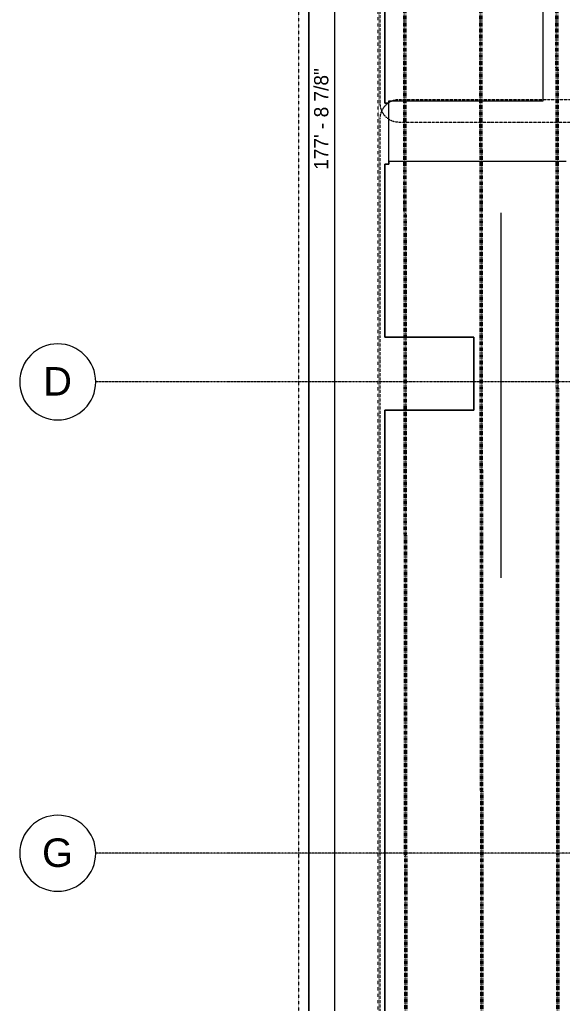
# Model space of a CAD drawing. Header units: inches. Extents: x -4294 to -464, y 9706 to 12475.
# Drawn here: x -4292 to -3864, y 10349 to 11125 of the extents above; entities that cross this region are included whole.
import ezdxf

# ---------------------------------------------------------------- set-up
doc = ezdxf.new("R2010")
doc.units = ezdxf.units.IN
doc.header["$MEASUREMENT"] = 0
for name, pattern in [('Aligning Line 1_8_', [0.25, 0.125, -0.125]), ('Dash Dot 3_16_', [0.3125, 0.1875, -0.0625, 0, -0.0625]), ('Double Dash 3_8_', [1, 0.375, -0.125, 0.125, -0.125, 0.125, -0.125]), ('Grid Line 1_2_', [0.875, 0.5, -0.125, 0.125, -0.125])]:
    doc.linetypes.add(name, pattern=pattern)
for name, color, linetype, lineweight in [('0-1', 7, 'Continuous', 5), ('0-3', 147, 'Aligning Line 1_8_', 9), ('0-4', 165, 'Continuous', 5), ('A-ANNO-DIMS', 211, 'Continuous', 9), ('A-ANNO-DIMS-120', 211, 'Continuous', 9), ('A-ANNO-SYMB-1', 150, 'Dash Dot 3_16_', 9), ('A-DETL-THIN', 151, 'Continuous', 9), ('C-PROP-LINE-1', 250, 'Double Dash 3_8_', 50), ('C-TOPO', 7, 'Continuous', 9), ('G-ANNO-SYMB', 111, 'Aligning Line 1_8_', 9), ('G-ANNO-SYMB-1', 147, 'Aligning Line 1_8_', 9), ('S-GRID-1', 1, 'Grid Line 1_2_', 9), ('S-GRID-IDEN', 1, 'Continuous', 9), ('S-GRID-IDEN-1', 147, 'Continuous', 9)]:
    doc.layers.add(name, color=color, linetype=linetype, lineweight=lineweight)
doc.styles.add('Arial', font='arial.ttf', dxfattribs={"height": 22.5})
doc.styles.add('Century Gothic', font='ufonts.com_century-gothic.ttf', dxfattribs={"height": 11.25})
doc.dimstyles.new('OD__1_8__Tol__', dxfattribs={"dimscale": 12, "dimtxt": 11.746893, "dimasz": 1.25, "dimexe": 0.9375, "dimexo": 0.625, "dimgap": 0.15625, "dimtad": 1, "dimdec": 3, "dimrnd": 0.125, "dimzin": 3, "dimdsep": 46, "dimlunit": 4, "dimtxsty": 'Century Gothic', "dimblk1": 'OBLIQUE', "dimblk2": 'OBLIQUE', "dimsah": 1, "dimcen": 0.09, "dimdle": 0.9375, "dimazin": 0, "dimtfac": 1, "dimtdec": 4, "dimtix": 1, "dimtmove": 0, "dimatfit": 3, "dimfxl": 1, "dimtvp": 1, "dimtfill": 1, "dimfrac": 2, "dimtolj": 1, "dimtzin": 0, "dimarcsym": 2})

# ---------------------------------------------------------------- blocks, each defined once
blk = doc.blocks.new('CTR - 1st Phase - Unit Layouts_rvt-1-FLOOR PLAN - 2ND FLOOR')
at = {"layer": 'G-ANNO-SYMB-1'}
blk.add_line((-4009.53, 9846.28), (-4009.53, 12240.75), dxfattribs=at)
blk = doc.blocks.new('CTR  - Topography_rvt-1-FLOOR PLAN - 2ND FLOOR')
at = {"layer": 'C-TOPO'}
for p, q in [((-4064.23, 11124.4), (-4064.23, 11245.43)), ((-4064.23, 11245.43), (-4064.23, 11124.4)), ((-4004.23, 11242.03), (-4004.23, 11104.3)), ((-4004.23, 11104.3), (-4004.23, 11242.03)), ((-3879.22, 11085.01), (-3879.22, 11136.54)), ((-4064.23, 11108.97), (-4064.23, 11124.4)), ((-4064.23, 11124.4), (-4064.23, 11108.97)), ((-4064.23, 11065.89), (-4064.23, 11108.97)), ((-4064.23, 11108.97), (-4064.23, 11065.89)), ((-4004.23, 11104.3), (-4004.23, 11101.07)), ((-4004.23, 11101.07), (-4004.23, 11104.3)), ((-4004.23, 11101.07), (-4004.23, 11092.08)), ((-4004.23, 11092.08), (-4004.23, 11101.07)), ((-4004.23, 11092.08), (-4004.23, 11059.11)), ((-4004.23, 11059.11), (-4004.23, 11092.08)), ((-3879.22, 11067.92), (-3879.22, 11085.01)), ((-4064.23, 10832.08), (-4064.23, 11065.89)), ((-4064.23, 11065.89), (-4064.23, 10832.08)), ((-3879.22, 11061.11), (-3879.22, 11067.92)), ((-4004.23, 11059.11), (-4001.12, 11059.11)), ((-4001.12, 11059.11), (-4004.23, 11059.11)), ((-4001.12, 11059.11), (-4001.12, 11061.11)), ((-4001.12, 11061.11), (-3981.37, 11061.11)), ((-4001.12, 11011.11), (-4001.12, 11059.11)), ((-3981.37, 11061.11), (-3938.08, 11061.11)), ((-3938.08, 11061.11), (-3936.59, 11061.11)), ((-3936.59, 11061.11), (-3885.92, 11061.11)), ((-3885.92, 11061.11), (-3879.22, 11061.11)), ((-4001.12, 11011.11), (-4004.23, 11011.11)), ((-4004.23, 11011.11), (-4004.23, 10874.59)), ((-4004.23, 10874.59), (-4004.23, 11011.11)), ((-4004.23, 11011.11), (-4001.12, 11011.11)), ((-3972.47, 11013.11), (-4001.12, 11013.11)), ((-4001.12, 11013.11), (-4001.12, 11011.11)), ((-3937.42, 11013.11), (-3972.47, 11013.11)), ((-3926.36, 11013.11), (-3937.42, 11013.11)), ((-3885.92, 11013.11), (-3926.36, 11013.11)), ((-3879.22, 11013.11), (-3885.92, 11013.11)), ((-3861.22, 11013.11), (-3879.22, 11013.11)), ((-4004.23, 10874.59), (-3946.78, 10874.59)), ((-3946.78, 10874.59), (-4004.23, 10874.59)), ((-3946.78, 10874.59), (-3935.53, 10874.59)), ((-3935.53, 10874.59), (-3946.78, 10874.59)), ((-3935.53, 10874.59), (-3933.92, 10874.59)), ((-3933.92, 10874.59), (-3935.53, 10874.59)), ((-3933.92, 10874.59), (-3933.92, 10816.99)), ((-3933.92, 10816.99), (-3933.92, 10874.59)), ((-4064.23, 10627.86), (-4064.23, 10832.08)), ((-4064.23, 10832.08), (-4064.23, 10627.86)), ((-3979.21, 10816.99), (-4004.23, 10816.99)), ((-4004.23, 10816.99), (-4004.23, 10711.75)), ((-4004.23, 10711.75), (-4004.23, 10816.99)), ((-4004.23, 10816.99), (-3979.21, 10816.99)), ((-3936.1, 10816.99), (-3979.21, 10816.99)), ((-3979.21, 10816.99), (-3936.1, 10816.99)), ((-3934.74, 10816.99), (-3936.1, 10816.99)), ((-3936.1, 10816.99), (-3934.74, 10816.99)), ((-3933.92, 10816.99), (-3934.74, 10816.99)), ((-3934.74, 10816.99), (-3933.92, 10816.99)), ((-4004.23, 10711.75), (-4004.23, 10652.43)), ((-4004.23, 10652.43), (-4004.23, 10711.75)), ((-4004.23, 10652.43), (-4004.23, 10594.89)), ((-4004.23, 10594.89), (-4004.23, 10652.43)), ((-4064.23, 10599.04), (-4064.23, 10627.86)), ((-4064.23, 10627.86), (-4064.23, 10599.04)), ((-4064.23, 10571.08), (-4064.23, 10599.04)), ((-4064.23, 10599.04), (-4064.23, 10571.08)), ((-4004.23, 10594.89), (-4004.23, 10531.34)), ((-4004.23, 10531.34), (-4004.23, 10594.89)), ((-4064.23, 10540.2), (-4064.23, 10571.08)), ((-4064.23, 10571.08), (-4064.23, 10540.2)), ((-4064.23, 10515.41), (-4064.23, 10540.2)), ((-4064.23, 10540.2), (-4064.23, 10515.41)), ((-4004.23, 10531.34), (-4004.23, 10480.32)), ((-4004.23, 10480.32), (-4004.23, 10531.34)), ((-4064.23, 10496.88), (-4064.23, 10515.41)), ((-4064.23, 10515.41), (-4064.23, 10496.88)), ((-4064.23, 10462.74), (-4064.23, 10496.88)), ((-4064.23, 10496.88), (-4064.23, 10462.74)), ((-4004.23, 10480.32), (-4004.23, 10442.17)), ((-4004.23, 10442.17), (-4004.23, 10480.32)), ((-4064.23, 10369.02), (-4064.23, 10462.74)), ((-4064.23, 10462.74), (-4064.23, 10369.02)), ((-4004.23, 10442.17), (-4004.23, 10371.92)), ((-4004.23, 10371.92), (-4004.23, 10442.17)), ((-4004.23, 10371.92), (-4004.23, 10221.79)), ((-4004.23, 10221.79), (-4004.23, 10371.92)), ((-4064.23, 10077.57), (-4064.23, 10369.02)), ((-4064.23, 10369.02), (-4064.23, 10077.57))]:
    blk.add_line(p, q, dxfattribs=at)
blk = doc.blocks.new('Family - ___-1878357-FLOOR PLAN - 2ND FLOOR')
at = {"layer": 'C-PROP-LINE-1'}
for p, q in [((-3989.61, 12268.69), (-3987.01, 9767.34)), ((-3929.52, 12184.69), (-3927.1, 9853.17)), ((-3869.45, 12124.69), (-3867.12, 9890.98))]:
    blk.add_line(p, q, dxfattribs=at)
blk = doc.blocks.new('Grid - Grid Head - Circle-50561-FLOOR PLAN - 2ND FLOOR')
at = {"layer": 'S-GRID-IDEN-1'}
for start, end in [(360, 180), (180, 360)]:
    blk.add_arc((0, 0), 0.25, start, end, dxfattribs=at)
blk = doc.blocks.new('CTR - 1st Phase - Shell_rvt-1-FLOOR PLAN - 2ND FLOOR')
at = {"layer": 'G-ANNO-SYMB-1'}
blk.add_line((-4071.96, 9706.24), (-4071.96, 12363.44), dxfattribs=at)
at = {"layer": 'S-GRID-1'}
for p, q in [((-464.45, 10839.19), (-4232.19, 10839.19)), ((-464.45, 10467.19), (-4232.19, 10467.19))]:
    blk.add_line(p, q, dxfattribs=at)
at = {"layer": '0-3'}
blk.add_blockref('Family - ___-1878357-FLOOR PLAN - 2ND FLOOR', (0, 0), dxfattribs=at)
at = {"layer": '0-4', "xscale": 120, "yscale": 120, "zscale": 120, "rotation": 89.9999999999999}
for p in [(-4262.19, 10839.19), (-4262.19, 10467.19)]:
    blk.add_blockref('Grid - Grid Head - Circle-50561-FLOOR PLAN - 2ND FLOOR', p, dxfattribs=at)
at = {"layer": 'S-GRID-IDEN', "char_height": 22.5, "attachment_point": 1, "style": 'Arial'}
for s, insert, width in [('D', (-4273.64, 10850.92), 27.6487), ('G', (-4274.57, 10478.92), 29.9212)]:
    blk.add_mtext(s, dxfattribs=dict(at, insert=insert, width=width))
blk = doc.blocks.new('CTR - 1st Phase -Stairs _ Elevators_rvt-1-FLOOR PLAN - 2ND FLOOR')
at = {"layer": 'G-ANNO-SYMB-1'}
blk.add_line((-4071.96, 9706.24), (-4071.96, 12363.44), dxfattribs=at)
blk = doc.blocks.new('DIMBLOCK23-FLOOR PLAN - 2ND FLOOR')
at = {"layer": 'A-ANNO-DIMS-120'}
for p, q in [((-4043.68, 9971.69), (-4043.68, 12127.09)), ((-3863.79, 12115.84), (-4054.93, 12115.84)), ((-4043.68, 12115.84), (-3863.79, 12115.84)), ((-3863.79, 9982.94), (-4054.93, 9982.94)), ((-4043.68, 9982.94), (-3863.79, 9982.94))]:
    blk.add_line(p, q, dxfattribs=at)
at = {"layer": 'A-ANNO-DIMS-120', "lineweight": 50}
for p, q in [((-4043.68, 12115.84), (-4051.18, 12123.34)), ((-4043.68, 12115.84), (-4036.18, 12108.34)), ((-4043.68, 9982.94), (-4051.18, 9990.44)), ((-4043.68, 9982.94), (-4036.18, 9975.44))]:
    blk.add_line(p, q, dxfattribs=at)
at = {"layer": 'A-ANNO-DIMS-120', "color": 0, "insert": (-4059.97, 11006.6), "char_height": 11.25, "width": 102.7014, "attachment_point": 1, "rotation": 90, "line_spacing_factor": 0.984502, "style": 'Century Gothic', "bg_fill": 3, "box_fill_scale": 1.25, "bg_fill_color": 256, "bg_fill_true_color": 13158600, "bg_fill_transparency": 0}
blk.add_mtext('177\' - 8 7/8"', dxfattribs=at)
blk = doc.blocks.new('_Oblique')
at = {"color": 0, "linetype": 'ByBlock', "lineweight": -2}
blk.add_line((-0.5, -0.5), (0.5, 0.5), dxfattribs=at)

msp = doc.modelspace()

# ---------------------------------------------------------------- linework, layer by layer
at = {"layer": 'A-DETL-THIN'}
msp.add_line((-3912.5987, 10972.5894), (-3912.5987, 10684.5894), dxfattribs=at)
at = {"layer": 'G-ANNO-SYMB'}
msp.add_line((-4071.9645, 9706.2403), (-4071.9645, 12363.4382), dxfattribs=at)

# ---------------------------------------------------------------- block references
at = {"layer": '0-1'}
for name in ['CTR - 1st Phase - Shell_rvt-1-FLOOR PLAN - 2ND FLOOR', 'CTR  - Topography_rvt-1-FLOOR PLAN - 2ND FLOOR', 'CTR - 1st Phase -Stairs _ Elevators_rvt-1-FLOOR PLAN - 2ND FLOOR', 'CTR - 1st Phase - Unit Layouts_rvt-1-FLOOR PLAN - 2ND FLOOR']:
    msp.add_blockref(name, (0, 0), dxfattribs=at)

# ---------------------------------------------------------------- next in the draw order: dimensions: what is measured, and where the dimension line sits
at = {"layer": 'A-ANNO-DIMS'}
dim = msp.add_linear_dim(base=(-4043.6776, 12115.8394), p1=(-3856.2862, 9982.9394), p2=(-3856.2862, 12115.8394), angle=90, dimstyle='OD__1_8__Tol__', override={"dimpost": '<>', "dimfxl": 2132.9}, dxfattribs=at)
dim.commit()
dim.dimension.update_dxf_attribs({"geometry": 'DIMBLOCK23-FLOOR PLAN - 2ND FLOOR', "text_midpoint": (-4052.0838, 11049.3894)})

# ---------------------------------------------------------------- next in the draw order: linework, layer by layer
at = {"layer": 'A-ANNO-SYMB-1'}
for p, q in [((-4008.0647, 12229.2516), (-4008.0647, 11059.2516)), ((-2068.9044, 11061.8244), (-3993.0647, 11061.8244)), ((-4008.0647, 11046.8244), (-4008.0647, 9876.8244)), ((-3993.0647, 11044.2516), (-2068.9044, 11044.2516))]:
    msp.add_line(p, q, dxfattribs=at)
for centre, start, end in [((-3993.0647, 11046.8244), 90, 180), ((-3993.0647, 11059.2516), 180, 270)]:
    msp.add_arc(centre, 15, start, end, dxfattribs=at)

doc.saveas('drawing.dxf')
